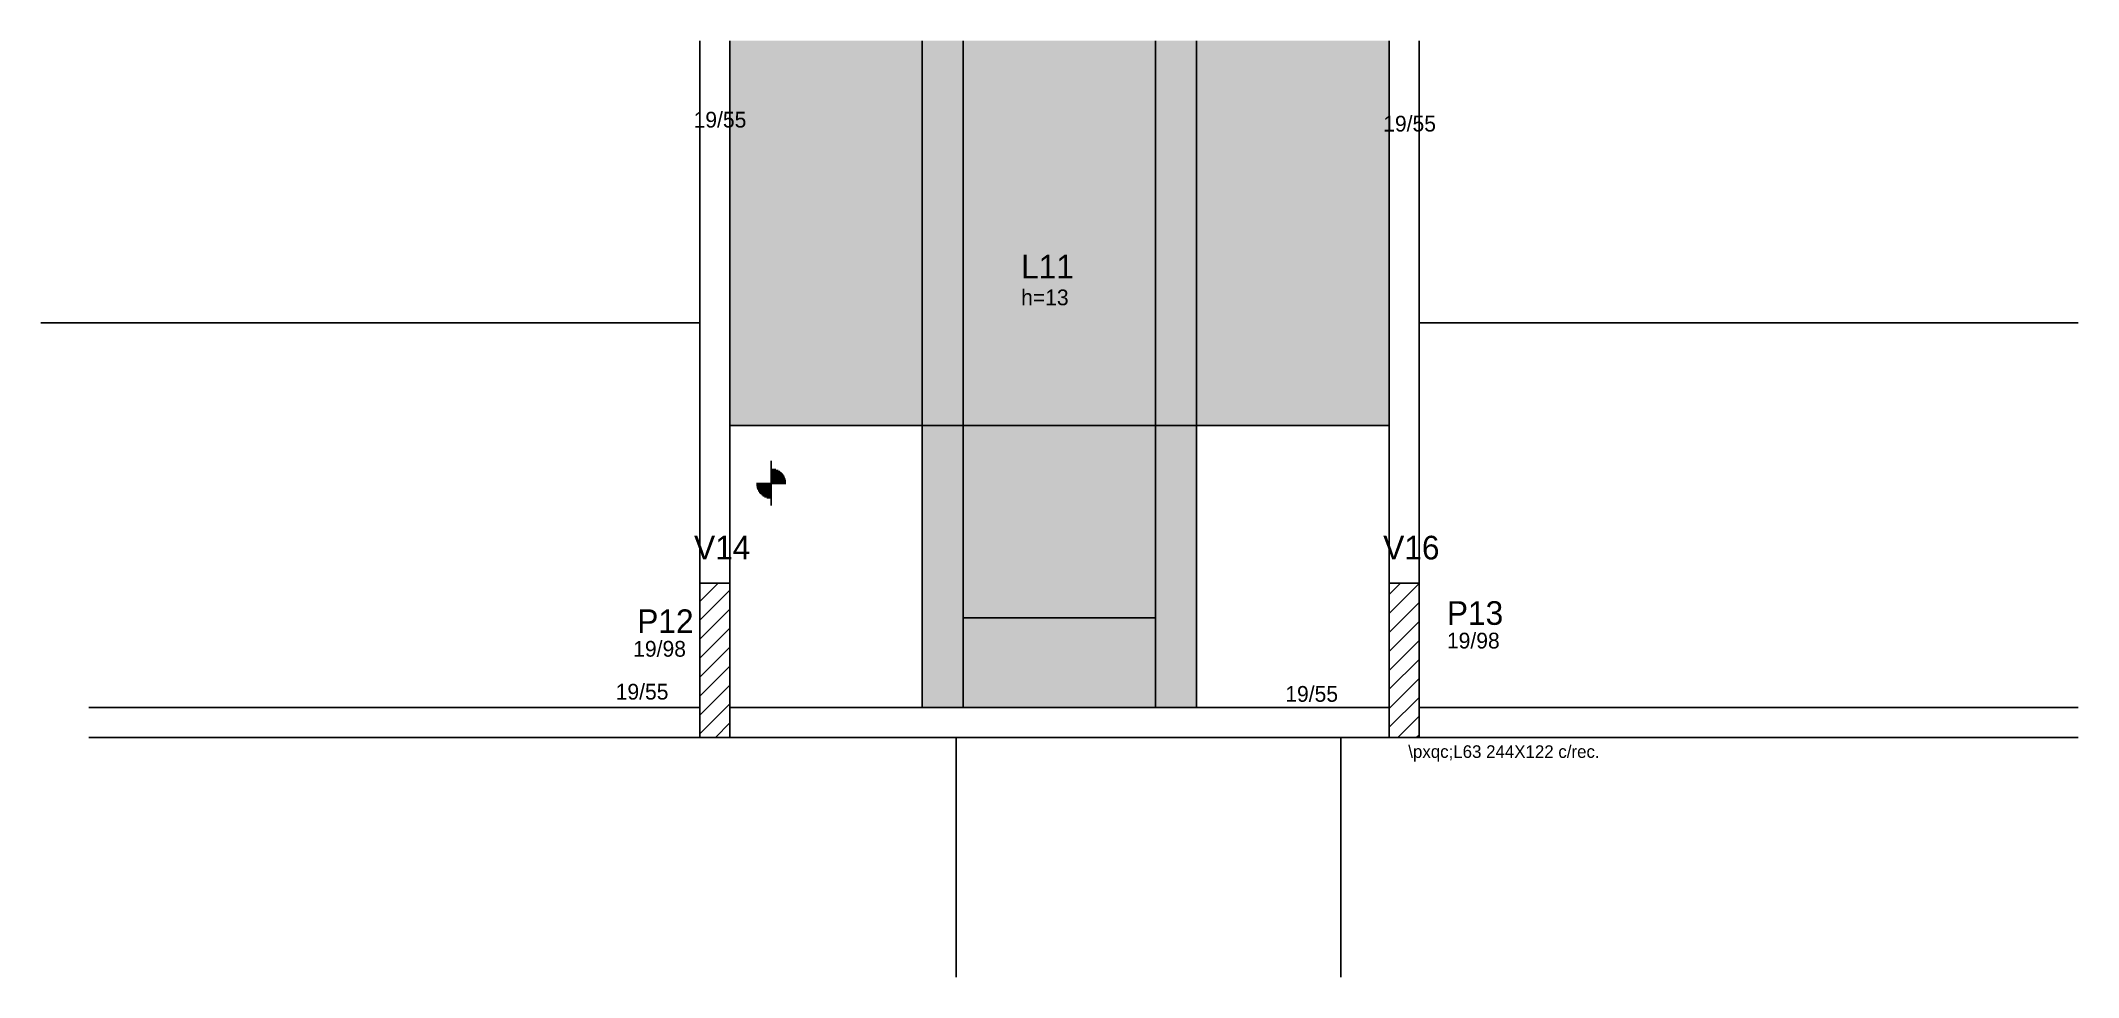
# Model space of a CAD drawing. Header units: metres. Extents: x 4072 to 5364, y 2128 to 2722.
import ezdxf

# ---------------------------------------------------------------- set-up
doc = ezdxf.new("R2010")
doc.units = ezdxf.units.M
for name, color, linetype in [('3', 7, 'Continuous'), ('4', 7, 'Continuous'), ('7', 7, 'Continuous'), ('AUX00', 7, 'Continuous'), ('Hachura', 7, 'Continuous'), ('Painéis', 7, 'Continuous'), ('REAPROVEITAMENTO', 7, 'Continuous')]:
    doc.layers.add(name, color=color, linetype=linetype)

msp = doc.modelspace()

# ---------------------------------------------------------------- hatches: boundary and pattern name
at = {"layer": 'Hachura'}
h = msp.add_hatch(color=7, dxfattribs=at)
h.dxf.hatch_style = 1
h.paths.add_polyline_path([(4630.5, 2299), (4656.5, 2299), (4656.5, 2299), (4656.5, 2722), (4656.5, 2722), (4630.5, 2722), (4630.5, 2722), (4630.5, 2299)])
h = msp.add_hatch(color=7, dxfattribs=at)
h.dxf.hatch_style = 1
h.paths.add_polyline_path([(4778.5, 2299), (4804.5, 2299), (4804.5, 2299), (4804.5, 2722), (4804.5, 2722), (4778.5, 2722), (4778.5, 2722), (4778.5, 2299)])
at = {"layer": 'REAPROVEITAMENTO'}
h = msp.add_hatch(color=7, dxfattribs=at)
h.dxf.hatch_style = 1
h.paths.add_polyline_path([(4508.5, 2478), (4630.5, 2478), (4630.5, 2478), (4630.5, 2722), (4630.5, 2722), (4508.5, 2722), (4508.5, 2722), (4508.5, 2478)])
h = msp.add_hatch(color=7, dxfattribs=at)
h.dxf.hatch_style = 1
h.paths.add_polyline_path([(4778.5, 2722), (4656.5, 2722), (4656.5, 2722), (4656.5, 2299), (4656.5, 2299), (4778.5, 2299), (4778.5, 2299), (4778.5, 2722)])
h = msp.add_hatch(color=7, dxfattribs=at)
h.dxf.hatch_style = 1
h.paths.add_polyline_path([(4804.5, 2478), (4926.5, 2478), (4926.5, 2478), (4926.5, 2722), (4926.5, 2722), (4804.5, 2722), (4804.5, 2722), (4804.5, 2478)])

# ---------------------------------------------------------------- linework, layer by layer
at = {"layer": '3', "color": 7, "lineweight": 25}
for p, q in [((4534.8, 2455.5), (4534.8, 2427.3)), ((4534.8, 2450.4), (4534.8, 2431.7)), ((4534.8, 2450), (4537.7, 2450)), ((4534.8, 2449.4), (4539.1, 2449.4)), ((4534.8, 2448.8), (4540.1, 2448.8)), ((4534.8, 2448.2), (4540.9, 2448.2)), ((4534.8, 2447.6), (4541.5, 2447.6)), ((4534.8, 2447), (4542, 2447)), ((4534.8, 2446.4), (4542.5, 2446.4)), ((4534.8, 2445.8), (4542.9, 2445.8)), ((4534.8, 2445.2), (4543.2, 2445.2)), ((4534.8, 2444.6), (4543.4, 2444.6)), ((4534.8, 2444), (4543.7, 2444)), ((4534.8, 2443.4), (4543.8, 2443.4)), ((4534.8, 2442.8), (4544, 2442.8)), ((4534.8, 2442.2), (4544.1, 2442.2)), ((4525.4, 2441.1), (4544.1, 2441.1)), ((4534.8, 2440.5), (4525.4, 2440.5)), ((4534.8, 2439.9), (4525.5, 2439.9)), ((4534.8, 2439.3), (4525.6, 2439.3)), ((4534.8, 2438.7), (4525.7, 2438.7)), ((4534.8, 2438.1), (4525.9, 2438.1)), ((4534.8, 2437.5), (4526.1, 2437.5)), ((4534.8, 2436.9), (4526.4, 2436.9)), ((4534.8, 2436.3), (4526.7, 2436.3)), ((4534.8, 2435.7), (4527.1, 2435.7)), ((4534.8, 2435.1), (4527.5, 2435.1)), ((4534.8, 2434.5), (4528.1, 2434.5)), ((4534.8, 2433.9), (4528.7, 2433.9)), ((4534.8, 2433.3), (4529.5, 2433.3)), ((4534.8, 2432.7), (4530.5, 2432.7)), ((4534.8, 2432.1), (4531.9, 2432.1)), ((4534.8, 2441.6), (4544.1, 2441.6)), ((4489.5, 2366.4), (4501.1, 2378)), ((4926.5, 2370.7), (4933.8, 2378)), ((4926.5, 2358.7), (4945.5, 2377.7)), ((4489.5, 2354.4), (4508.5, 2373.4)), ((4926.5, 2346.6), (4945.5, 2365.6)), ((4489.5, 2342.4), (4508.5, 2361.4)), ((4926.5, 2334.6), (4945.5, 2353.6)), ((4489.5, 2330.4), (4508.5, 2349.4)), ((4926.5, 2322.6), (4945.5, 2341.6)), ((4489.5, 2318.3), (4508.5, 2337.3)), ((4926.5, 2310.6), (4945.5, 2329.6)), ((4489.5, 2306.3), (4508.5, 2325.3)), ((4489.5, 2294.3), (4508.5, 2313.3)), ((4926.5, 2298.5), (4945.5, 2317.5)), ((4489.5, 2282.3), (4508.5, 2301.3)), ((4926.5, 2286.5), (4945.5, 2305.5)), ((4499.3, 2280), (4508.5, 2289.3)), ((4932, 2280), (4945.5, 2293.5)), ((4944, 2280), (4945.5, 2281.5))]:
    msp.add_line(p, q, dxfattribs=at)
for points in [[(4489.5, 2722), (4489.5, 2378)], [(4508.5, 2378), (4508.5, 2722)], [(4926.5, 2722), (4926.5, 2378)], [(4945.5, 2378), (4945.5, 2722)], [(4489.5, 2299), (4102, 2299)], [(4926.5, 2299), (4508.5, 2299)], [(5363.5, 2299), (4945.5, 2299)], [(4102, 2280), (4489.5, 2280)], [(4508.5, 2280), (4926.5, 2280)], [(4945.5, 2280), (5363.5, 2280)]]:
    msp.add_lwpolyline(points, dxfattribs=at)
at = {"layer": '7', "color": 7, "lineweight": 25}
for points in [[(4489.5, 2280), (4508.5, 2280), (4508.5, 2378), (4489.5, 2378), (4489.5, 2280)], [(4926.5, 2280), (4945.5, 2280), (4945.5, 2378), (4926.5, 2378), (4926.5, 2280)]]:
    msp.add_lwpolyline(points, dxfattribs=at)
at = {"layer": 'Painéis', "color": 7, "lineweight": 25}
for p, q in [((4630.5, 2299), (4630.5, 2722)), ((4656.5, 2299), (4656.5, 2722)), ((4778.5, 2299), (4778.5, 2722)), ((4804.5, 2299), (4804.5, 2722)), ((4489.5, 2543), (4071.5, 2543)), ((5363.5, 2543), (4945.5, 2543)), ((4926.5, 2478), (4508.5, 2478)), ((4508.5, 2356), (4508.5, 2356)), ((4778.5, 2356), (4656.5, 2356)), ((4652, 2280), (4652, 2128)), ((4896, 2280), (4896, 2128))]:
    msp.add_line(p, q, dxfattribs=at)

# ---------------------------------------------------------------- texts
at = {"layer": '3', "color": 7, "lineweight": 25}
for s, p in [('19/55', (4485.5, 2666.9)), ('19/55', (4922.8, 2664.4)), ('h=13', (4693.2, 2554.2)), ('19/98', (4447.2, 2331.3)), ('19/98', (4963.2, 2336.5)), ('19/55', (4436.1, 2304.1)), ('19/55', (4860.7, 2302.7))]:
    msp.add_text(s, height=10, dxfattribs=at).set_placement(p)
at = {"layer": '4', "color": 7, "lineweight": 25}
for s, p in [('L11', (4693.2, 2571.2)), ('V14', (4485.8, 2393)), ('V16', (4922.8, 2393)), ('P13', (4963.2, 2351.5)), ('P12', (4449.8, 2346.3))]:
    msp.add_text(s, height=15, dxfattribs=at).set_placement(p)
at = {"layer": 'AUX00', "color": 7, "lineweight": 25}
msp.add_text('\\pxqc;L63^J244X122^Jc/rec.', height=8, dxfattribs=at).set_placement((4938.7, 2267.1))

doc.saveas('drawing.dxf')
